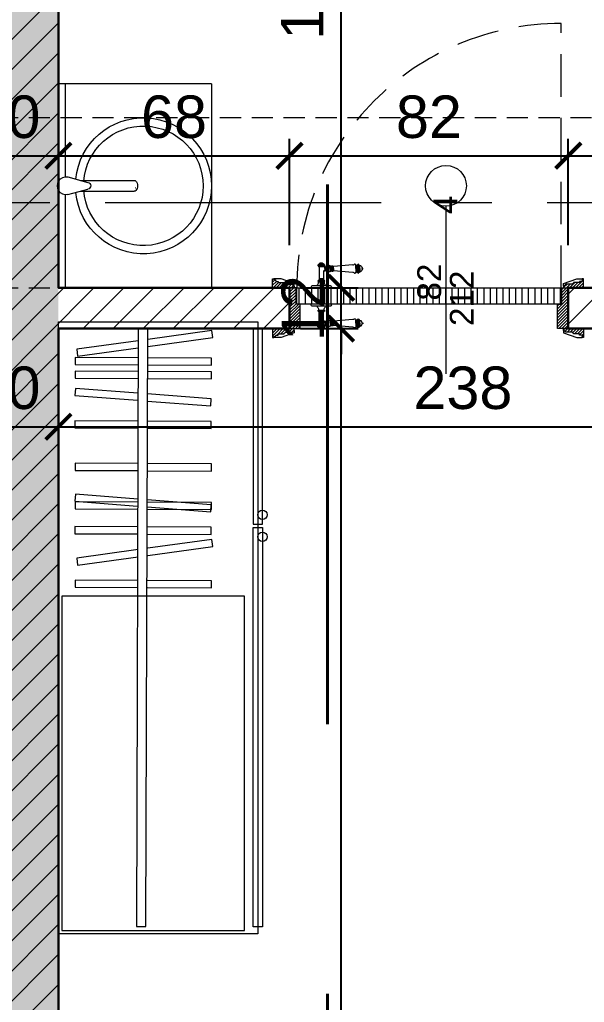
# Model space of a CAD drawing. Header units: feet. Extents: x 92587 to 97987, y -55119 to -48334.
# Drawn here: x 95717.7 to 95883.8, y -53657.5 to -53368.5 of the extents above; entities that cross this region are included whole.
import ezdxf

# ---------------------------------------------------------------- set-up
doc = ezdxf.new("R2010")
doc.units = ezdxf.units.FT
doc.header["$LTSCALE"] = 50
doc.header["$MEASUREMENT"] = 0
for name, pattern in [('AXES', [2, 1.25, -0.25, 0.25, -0.25]), ('CACHE', [0.375, 0.25, -0.125]), ('CONTINU', [0]), ('DASHED2', [9.525, 6.35, -3.175])]:
    doc.linetypes.add(name, pattern=pattern)
doc.layers.get('0').update_dxf_attribs({"color": 8})
for name, color, linetype in [('AXES', 10, 'AXES'), ('BETON COUPE', 3, 'CONTINU'), ('COTE 50ème', 1, 'Continuous'), ('TALUS', 2, 'Continuous')]:
    doc.layers.add(name, color=color, linetype=linetype)
for name, color, linetype, lineweight in [('BANJO', 160, 'Continuous', 9), ('BETON CACHE', 4, 'CACHE', 5), ('door', 44, 'Continuous', 5), ('MACONNERIE COUPE', 7, 'Continuous', 30), ('MACONNERIE HACHURE', 253, 'Continuous', 13), ('mobilimi', 8, 'Continuous', 9)]:
    doc.layers.add(name, color=color, linetype=linetype, lineweight=lineweight)
doc.layers.add('HORS GEL COTE', color=7, linetype='Continuous', lineweight=13, true_color=0x00661a)
doc.styles.add('GENERATED_STYLE_1', font='arial.ttf')
doc.styles.add('RS_TXT_50', font='arial.ttf', dxfattribs={"height": 12.5})
doc.dimstyles.new('RS_50CM_LINEAIRE', dxfattribs={"dimscale": 5, "dimtxt": 12.5, "dimasz": 1.5, "dimexe": 1, "dimexo": 2.5, "dimgap": 1, "dimtad": 1, "dimdec": 1, "dimrnd": 0.5, "dimdsep": 46, "dimtxsty": 'RS_TXT_50', "dimblk1": 'ARCHTICK', "dimblk2": 'ARCHTICK', "dimsah": 1, "dimcen": 2.5, "dimdle": 1, "dimclrt": 4, "dimadec": 0, "dimazin": 2, "dimtfac": 1, "dimtdec": 1, "dimtix": 1, "dimtmove": 2, "dimatfit": 3, "dimfxl": 1, "dimtolj": 1, "dimtzin": 0, "dimarcsym": 0})

# ---------------------------------------------------------------- blocks, each defined once
blk = doc.blocks.new('A$C1cd8c289')
at = {"layer": 'AXES', "lineweight": 5, "ltscale": 1.3}
blk.add_line((3195, -2560), (-1985, -2560), dxfattribs=at)
blk = doc.blocks.new('door900')
at = {"color": 0}
for p, q in [((-9.3, 67.7), (9.3, 67.7)), ((9.3, 65.2), (-9.3, 65.2)), ((-6.8, 71.5), (-6.8, 70.2)), ((-5.5, 71.5), (-6.8, 71.5)), ((-6.8, 70.2), (6.8, 70.2)), ((-6.8, 62.7), (-6.8, 24)), ((-6.8, 62.7), (6.8, 62.7)), ((-5.5, 71.5), (5.5, 71.5)), ((5.5, 71.5), (6.8, 71.5)), ((6.8, 71.5), (6.8, 70.2)), ((8.7, 62.7), (6.8, 62.7)), ((10.5, 56.8), (10.5, 62.5)), ((12.7, 56.8), (12.7, 62.5)), ((22.5, 63.8), (22.5, 49.8)), ((26.5, 56.8), (26.5, 63.8)), ((26.5, 63.8), (29.1, 63.8)), ((26.5, 63.8), (29.1, 63.8)), ((29.1, 63.8), (29.1, 62.8)), ((29.1, 62.8), (29.1, 56.8)), ((31.1, 62.8), (31.1, 56.8)), ((34.1, 56.8), (34.1, 62.8)), ((34.1, 62.8), (34.1, 56.8)), ((92.8, 68.1), (36.2, 62.8)), ((36.2, 56.8), (36.2, 62.8)), ((101.2, 67.3), (103.2, 68)), ((101.2, 56.8), (101.2, 67.3)), ((103.2, 68), (103.2, 67.7)), ((103.2, 56.8), (103.2, 68)), ((106.5, 68), (105.5, 67.3)), ((105.5, 56.8), (105.5, 67.3)), ((106.5, 56.8), (106.5, 68)), ((110.7, 68), (111.8, 67.3)), ((110.7, 56.8), (110.7, 68)), ((111.8, 56.8), (111.8, 67.3)), ((111.8, 66.2), (113.3, 66.2)), ((113.3, 56.8), (113.3, 66.2)), ((120.5, 56.8), (120.5, 58.6)), ((6.8, 49.1), (6.8, 24)), ((8.7, 50.9), (8.7, 50.9)), ((10.5, 56.8), (10.5, 51.1)), ((12.7, 56.8), (12.7, 51.1)), ((26.5, 56.8), (26.5, 49.8)), ((26.5, 49.8), (29.1, 49.8)), ((26.5, 49.8), (29.1, 49.8)), ((29.1, 50.8), (29.1, 56.8)), ((29.1, 50.8), (29.1, 49.8)), ((29.1, 49.8), (29.1, 49.8)), ((31.1, 50.8), (31.1, 56.8)), ((34.1, 50.8), (34.1, 56.8)), ((34.1, 56.8), (34.1, 50.8)), ((36.2, 56.8), (36.2, 50.8)), ((92.8, 45.5), (36.2, 50.8)), ((101.2, 56.8), (101.2, 46.3)), ((101.2, 46.3), (103.2, 45.7)), ((103.2, 56.8), (103.2, 46.3)), ((103.2, 45.9), (103.2, 45.7)), ((105.5, 56.8), (105.5, 46.3)), ((106.5, 45.7), (105.5, 46.3)), ((106.5, 56.8), (106.5, 45.7)), ((110.7, 56.8), (110.7, 45.7)), ((110.7, 45.7), (111.8, 46.3)), ((111.8, 56.8), (111.8, 46.3)), ((111.8, 47.5), (113.3, 47.5)), ((113.3, 56.8), (113.3, 47.5)), ((120.5, 56.8), (120.5, 55)), ((-30, 3), (-30, 0)), ((30, 0), (-30, 0)), ((27, 6), (-27, 6)), ((-8.3, 22.3), (8.3, 22.3)), ((-8.3, 18.3), (8.3, 18.3)), ((30, 3), (30, 0))]:
    blk.add_line(p, q, dxfattribs=at)
for centre, radius, start, end in [((-9.3, 66.5), 1.25, 90, 270), ((-6.8, 67.7), 2.51, 90.115, 179.885), ((-6.8, 65.2), 2.51, 180.115, 269.885), ((0, 64), 9.29, 53.4104, 126.5896), ((6.8, 67.7), 2.51, 0.115, 89.885), ((6.8, 65.2), 2.51, 270.115, 359.885), ((8.6, 64.9), 2.15, 272.7029, 297.6142), ((9.3, 66.5), 1.25, 270, 90), ((10, 62.5), 0.561, 3.7097, 127.9634), ((11.6, 62.5), 1.1, 0.0106, 179.9894), ((16.7, 70.5), 8.83, 243.5466, 311.3694), ((24.5, 63.7), 2.01, 4.1469, 175.8531), ((30.1, 62.8), 1.03, 0, 180.0014), ((32.6, 62.8), 1.48, 0, 180), ((35.2, 62.8), 1.03, 0, 180), ((32.6, 62.8), 1.48, 1.563306237032948e-10, 2.08440831604393e-10), ((93.1, 72.5), 4.4, 266.3976, 315.6468), ((98.3, 67.4), 2.89, 358.3861, 135.6468), ((104.3, 67.6), 1.15, 170.914, 348.1019), ((108.6, 68), 2.1, 0, 180), ((115.5, 62.5), 2.84, 13.4568, 140.4953), ((127.9, 65.2), 9.88, 191.9991, 221.6757), ((120.5, 56.8), 1.79, 0, 90), ((8.7, 49), 1.91, 88.7426, 178.1515), ((8.6, 48.8), 2.15, 62.3858, 87.2971), ((10, 51.1), 0.561, 232.0366, 356.2903), ((11.6, 51.1), 1.1, 180.0106, 359.9894), ((16.7, 43.2), 8.83, 48.6306, 116.4534), ((24.5, 50), 2.01, 184.1469, 355.8531), ((30.1, 50.8), 1.03, 179.9972, 0), ((32.6, 50.8), 1.48, 180, 0), ((35.2, 50.8), 1.03, 180, 0), ((93.1, 41.1), 4.4, 44.3532, 93.6024), ((98.3, 46.2), 2.89, 224.3532, 1.6139), ((104.3, 46.1), 1.15, 11.8981, 189.086), ((108.6, 45.7), 2.1, 180, 0), ((115.5, 51.2), 2.84, 219.5047, 346.5432), ((127.9, 48.5), 9.88, 138.3243, 168.0009), ((120.5, 56.8), 1.79, 270, 0), ((-27, 3), 3, 90, 180), ((-6.8, 6), 6, 130.5908, 180), ((-16.6, 16.6), 8.41, 314.3689, 12.0705), ((-8.3, 20.3), 2, 90, 270), ((-8.5, 24), 1.71, 275.059, 359.7825), ((8.5, 24), 1.71, 180.2175, 264.941), ((16.6, 16.6), 8.41, 167.9295, 225.6311), ((8.3, 20.3), 2, 270, 90), ((6.8, 6), 6, 0, 49.4092), ((27, 3), 3, 0, 90)]:
    blk.add_arc(centre, radius, start, end, dxfattribs=at)
blk = doc.blocks.new('Lav60')
at = {"layer": 'BANJO', "linetype": 'Continuous'}
for p, q in [((-54.27, 55.4), (-54.27, 84.18)), ((-54.27, 84.18), (-54.27, 55.4)), ((-52.27, 56.8), (-52.27, 84.18)), ((-9.27, 24.18), (-9.27, 84.18)), ((-51.47, 56.78), (-45.6, 55.16)), ((-47.77, 55.78), (-31.97, 55.78)), ((-54.27, 24.18), (-54.27, 52.96)), ((-54.27, 52.96), (-54.27, 24.18)), ((-51.47, 51.58), (-45.6, 53.19)), ((-47.79, 52.59), (-31.97, 52.59)), ((-31.61, 54.81), (-31.61, 54.8)), ((-31.5, 54.81), (-31.61, 54.81)), ((-31.61, 54.8), (-31.5, 54.8)), ((-31.5, 54.8), (-31.5, 54.81)), ((-52.27, 24.18), (-52.27, 51.56))]:
    blk.add_line(p, q, dxfattribs=at)
at = {"layer": 'BANJO'}
for p, q in [((-9.27, 84.18), (-54.27, 84.18)), ((-9.27, 24.18), (-9.27, 84.18)), ((-9.27, 24.18), (-54.27, 24.18))]:
    blk.add_line(p, q, dxfattribs=at)
at = {"layer": 'BANJO', "linetype": 'Continuous'}
for centre, radius, start, end in [((-29.27, 54.18), 20, 185.6501, 174.3498), ((-29.27, 54.18), 17.58, 184.3007, 175.6991), ((-51.93, 54.18), 2.64, 79.9737, 280.0262), ((-45.78, 54.18), 1, 280.3543, 79.6456)]:
    blk.add_arc(centre, radius, start, end, dxfattribs=at)
blk.add_ellipse((-31.97, 54.18), major_axis=(0, -1.59), ratio=0.623935, start_param=0, end_param=3.141593, dxfattribs=at)
blk = doc.blocks.new('_ArchTick')
at = {"color": 0, "linetype": 'ByBlock', "const_width": 0.15}
blk.add_lwpolyline([(-0.5, -0.5), (0.5, 0.5)], dxfattribs=at)
blk = doc.blocks.new('*D1571')
at = {"layer": 'COTE 50ème', "color": 0, "lineweight": -2, "ltscale": 0.5, "transparency": 16777216}
for p, q in [((95699.11, -53471.86), (95699.11, -53493.24)), ((95729.11, -53471.86), (95729.11, -53493.24)), ((95694.11, -53488.24), (95734.11, -53488.24))]:
    blk.add_line(p, q, dxfattribs=at)
at = {"layer": 'Defpoints', "color": 0, "ltscale": 0.5, "transparency": 16777216}
for p in [(95699.11, -53459.36), (95729.11, -53459.36), (95729.11, -53488.24)]:
    blk.add_point(p, dxfattribs=at)
at = {"layer": 'COTE 50ème', "color": 0, "lineweight": -2, "ltscale": 0.5, "transparency": 16777216, "xscale": 7.5, "yscale": 7.5, "zscale": 7.5, "rotation": 180}
blk.add_blockref('_ArchTick', (95699.11, -53488.24), dxfattribs=at)
at = {"layer": 'COTE 50ème', "color": 0, "lineweight": -2, "ltscale": 0.5, "transparency": 16777216, "xscale": 7.5, "yscale": 7.5, "zscale": 7.5}
blk.add_blockref('_ArchTick', (95729.11, -53488.24), dxfattribs=at)
at = {"layer": 'COTE 50ème', "color": 4, "lineweight": 5, "ltscale": 0.5, "transparency": 16777216, "insert": (95714.11, -53476.85), "char_height": 12.5, "attachment_point": 5, "style": 'RS_TXT_50'}
blk.add_mtext('\\A1;30', dxfattribs=at)
blk = doc.blocks.new('*D1572')
at = {"layer": 'COTE 50ème', "color": 0, "lineweight": -2, "ltscale": 0.5, "transparency": 16777216}
for p, q in [((95729.11, -53471.86), (95729.11, -53493.24)), ((95967.11, -53471.86), (95967.11, -53493.24)), ((95724.11, -53488.24), (95972.11, -53488.24))]:
    blk.add_line(p, q, dxfattribs=at)
at = {"layer": 'Defpoints', "color": 0, "ltscale": 0.5, "transparency": 16777216}
for p in [(95729.11, -53459.36), (95967.11, -53459.36), (95967.11, -53488.24)]:
    blk.add_point(p, dxfattribs=at)
at = {"layer": 'COTE 50ème', "color": 0, "lineweight": -2, "ltscale": 0.5, "transparency": 16777216, "xscale": 7.5, "yscale": 7.5, "zscale": 7.5, "rotation": 180}
blk.add_blockref('_ArchTick', (95729.11, -53488.24), dxfattribs=at)
at = {"layer": 'COTE 50ème', "color": 0, "lineweight": -2, "ltscale": 0.5, "transparency": 16777216, "xscale": 7.5, "yscale": 7.5, "zscale": 7.5}
blk.add_blockref('_ArchTick', (95967.11, -53488.24), dxfattribs=at)
at = {"layer": 'COTE 50ème', "color": 4, "lineweight": 5, "ltscale": 0.5, "transparency": 16777216, "insert": (95848.11, -53476.85), "char_height": 12.5, "attachment_point": 5, "style": 'RS_TXT_50'}
blk.add_mtext('\\A1;238', dxfattribs=at)
blk = doc.blocks.new('*D1850')
at = {"layer": 'COTE 50ème', "color": 0, "lineweight": -2, "ltscale": 0.5, "transparency": 16777216}
for p, q in [((95699.11, -53434.86), (95699.11, -53403.52)), ((95729.11, -53434.86), (95729.11, -53403.52)), ((95694.11, -53408.52), (95734.11, -53408.52))]:
    blk.add_line(p, q, dxfattribs=at)
at = {"layer": 'Defpoints', "color": 0, "ltscale": 0.5, "transparency": 16777216}
for p in [(95729.11, -53408.52), (95699.11, -53447.36), (95729.11, -53447.36)]:
    blk.add_point(p, dxfattribs=at)
at = {"layer": 'COTE 50ème', "color": 0, "lineweight": -2, "ltscale": 0.5, "transparency": 16777216, "xscale": 7.5, "yscale": 7.5, "zscale": 7.5, "rotation": 180}
blk.add_blockref('_ArchTick', (95699.11, -53408.52), dxfattribs=at)
at = {"layer": 'COTE 50ème', "color": 0, "lineweight": -2, "ltscale": 0.5, "transparency": 16777216, "xscale": 7.5, "yscale": 7.5, "zscale": 7.5}
blk.add_blockref('_ArchTick', (95729.11, -53408.52), dxfattribs=at)
at = {"layer": 'COTE 50ème', "color": 4, "lineweight": 5, "ltscale": 0.5, "transparency": 16777216, "insert": (95714.11, -53397.13), "char_height": 12.5, "attachment_point": 5, "style": 'RS_TXT_50'}
blk.add_mtext('\\A1;30', dxfattribs=at)
blk = doc.blocks.new('*D1851')
at = {"layer": 'COTE 50ème', "color": 0, "lineweight": -2, "ltscale": 0.5, "transparency": 16777216}
for p, q in [((95729.11, -53434.86), (95729.11, -53403.52)), ((95797.11, -53434.87), (95797.11, -53403.52)), ((95724.11, -53408.52), (95802.11, -53408.52))]:
    blk.add_line(p, q, dxfattribs=at)
at = {"layer": 'Defpoints', "color": 0, "ltscale": 0.5, "transparency": 16777216}
for p in [(95797.11, -53408.52), (95729.11, -53447.36), (95797.11, -53447.37)]:
    blk.add_point(p, dxfattribs=at)
at = {"layer": 'COTE 50ème', "color": 0, "lineweight": -2, "ltscale": 0.5, "transparency": 16777216, "xscale": 7.5, "yscale": 7.5, "zscale": 7.5, "rotation": 180}
blk.add_blockref('_ArchTick', (95729.11, -53408.52), dxfattribs=at)
at = {"layer": 'COTE 50ème', "color": 0, "lineweight": -2, "ltscale": 0.5, "transparency": 16777216, "xscale": 7.5, "yscale": 7.5, "zscale": 7.5}
blk.add_blockref('_ArchTick', (95797.11, -53408.52), dxfattribs=at)
at = {"layer": 'COTE 50ème', "color": 4, "lineweight": 5, "ltscale": 0.5, "transparency": 16777216, "insert": (95763.11, -53397.13), "char_height": 12.5, "attachment_point": 5, "style": 'RS_TXT_50'}
blk.add_mtext('\\A1;68', dxfattribs=at)
blk = doc.blocks.new('*D1852')
at = {"layer": 'COTE 50ème', "color": 0, "lineweight": -2, "ltscale": 0.5, "transparency": 16777216}
for p, q in [((95797.11, -53434.87), (95797.11, -53403.52)), ((95879.11, -53434.87), (95879.11, -53403.52)), ((95792.11, -53408.52), (95884.11, -53408.52))]:
    blk.add_line(p, q, dxfattribs=at)
at = {"layer": 'Defpoints', "color": 0, "ltscale": 0.5, "transparency": 16777216}
for p in [(95879.11, -53408.52), (95797.11, -53447.37), (95879.11, -53447.37)]:
    blk.add_point(p, dxfattribs=at)
at = {"layer": 'COTE 50ème', "color": 0, "lineweight": -2, "ltscale": 0.5, "transparency": 16777216, "xscale": 7.5, "yscale": 7.5, "zscale": 7.5, "rotation": 180}
blk.add_blockref('_ArchTick', (95797.11, -53408.52), dxfattribs=at)
at = {"layer": 'COTE 50ème', "color": 0, "lineweight": -2, "ltscale": 0.5, "transparency": 16777216, "xscale": 7.5, "yscale": 7.5, "zscale": 7.5}
blk.add_blockref('_ArchTick', (95879.11, -53408.52), dxfattribs=at)
at = {"layer": 'COTE 50ème', "color": 4, "lineweight": 5, "ltscale": 0.5, "transparency": 16777216, "insert": (95838.11, -53397.13), "char_height": 12.5, "attachment_point": 5, "style": 'RS_TXT_50'}
blk.add_mtext('\\A1;82', dxfattribs=at)
blk = doc.blocks.new('*D1853')
at = {"layer": 'COTE 50ème', "color": 0, "lineweight": -2, "ltscale": 0.5, "transparency": 16777216}
for p, q in [((95879.11, -53434.87), (95879.11, -53403.52)), ((95944.11, -53434.87), (95944.11, -53403.52)), ((95874.11, -53408.52), (95949.11, -53408.52))]:
    blk.add_line(p, q, dxfattribs=at)
at = {"layer": 'Defpoints', "color": 0, "ltscale": 0.5, "transparency": 16777216}
for p in [(95944.11, -53408.52), (95879.11, -53447.37), (95944.11, -53447.37)]:
    blk.add_point(p, dxfattribs=at)
at = {"layer": 'COTE 50ème', "color": 0, "lineweight": -2, "ltscale": 0.5, "transparency": 16777216, "xscale": 7.5, "yscale": 7.5, "zscale": 7.5, "rotation": 180}
blk.add_blockref('_ArchTick', (95879.11, -53408.52), dxfattribs=at)
at = {"layer": 'COTE 50ème', "color": 0, "lineweight": -2, "ltscale": 0.5, "transparency": 16777216, "xscale": 7.5, "yscale": 7.5, "zscale": 7.5}
blk.add_blockref('_ArchTick', (95944.11, -53408.52), dxfattribs=at)
at = {"layer": 'COTE 50ème', "color": 4, "lineweight": 5, "ltscale": 0.5, "transparency": 16777216, "insert": (95911.61, -53397.13), "char_height": 12.5, "attachment_point": 5, "style": 'RS_TXT_50'}
blk.add_mtext('\\A1;65', dxfattribs=at)
blk = doc.blocks.new('*D1945')
at = {"layer": 'COTE 50ème', "color": 0, "lineweight": -2, "ltscale": 0.5, "transparency": 16777216}
for p, q in [((95812.3, -53937.36), (95812.3, -53454.36)), ((95800.32, -53459.36), (95817.3, -53459.36)), ((95759.11, -53932.36), (95817.3, -53932.36))]:
    blk.add_line(p, q, dxfattribs=at)
at = {"layer": 'Defpoints', "color": 0, "ltscale": 0.5, "transparency": 16777216}
for p in [(95787.82, -53459.36), (95812.3, -53459.36), (95746.61, -53932.36)]:
    blk.add_point(p, dxfattribs=at)
at = {"layer": 'COTE 50ème', "color": 0, "lineweight": -2, "ltscale": 0.5, "transparency": 16777216, "xscale": 7.5, "yscale": 7.5, "zscale": 7.5}
for p, rotation in [((95812.3, -53459.36), 90), ((95812.3, -53932.36), 270)]:
    blk.add_blockref('_ArchTick', p, dxfattribs=dict(at, rotation=rotation))
at = {"layer": 'COTE 50ème', "color": 4, "lineweight": 5, "ltscale": 0.5, "transparency": 16777216, "insert": (95800.91, -53695.86), "char_height": 12.5, "attachment_point": 5, "rotation": 90, "style": 'RS_TXT_50'}
blk.add_mtext('\\A1;473', dxfattribs=at)
blk = doc.blocks.new('*D1946')
at = {"layer": 'COTE 50ème', "color": 0, "lineweight": -2, "ltscale": 0.5, "transparency": 16777216}
for p, q in [((95812.3, -53447.36), (95812.3, -53439.86)), ((95800.32, -53447.36), (95817.3, -53447.36)), ((95812.3, -53459.36), (95812.3, -53447.36)), ((95800.32, -53459.36), (95817.3, -53459.36)), ((95812.3, -53459.36), (95812.3, -53466.86))]:
    blk.add_line(p, q, dxfattribs=at)
at = {"layer": 'Defpoints', "color": 0, "ltscale": 0.5, "transparency": 16777216}
for p in [(95787.82, -53447.36), (95812.3, -53447.36), (95787.82, -53459.36)]:
    blk.add_point(p, dxfattribs=at)
at = {"layer": 'COTE 50ème', "color": 0, "lineweight": -2, "ltscale": 0.5, "transparency": 16777216, "xscale": 7.5, "yscale": 7.5, "zscale": 7.5}
for p, rotation in [((95812.3, -53447.36), 270), ((95812.3, -53459.36), 90)]:
    blk.add_blockref('_ArchTick', p, dxfattribs=dict(at, rotation=rotation))
at = {"layer": 'COTE 50ème', "color": 4, "lineweight": 5, "ltscale": 0.5, "transparency": 16777216, "insert": (95801.03, -53453.36), "char_height": 12.5, "attachment_point": 5, "rotation": 90, "style": 'RS_TXT_50'}
blk.add_mtext('\\A1;12', dxfattribs=at)
blk = doc.blocks.new('*D1947')
at = {"layer": 'COTE 50ème', "color": 0, "lineweight": -2, "ltscale": 0.5, "transparency": 16777216}
for p, q in [((95812.3, -53452.36), (95812.3, -53267.36)), ((95806.51, -53272.36), (95817.3, -53272.36)), ((95800.32, -53447.36), (95817.3, -53447.36))]:
    blk.add_line(p, q, dxfattribs=at)
at = {"layer": 'Defpoints', "color": 0, "ltscale": 0.5, "transparency": 16777216}
for p in [(95794.01, -53272.36), (95812.3, -53272.36), (95787.82, -53447.36)]:
    blk.add_point(p, dxfattribs=at)
at = {"layer": 'COTE 50ème', "color": 0, "lineweight": -2, "ltscale": 0.5, "transparency": 16777216, "xscale": 7.5, "yscale": 7.5, "zscale": 7.5}
for p, rotation in [((95812.3, -53272.36), 90), ((95812.3, -53447.36), 270)]:
    blk.add_blockref('_ArchTick', p, dxfattribs=dict(at, rotation=rotation))
at = {"layer": 'COTE 50ème', "color": 4, "lineweight": 5, "ltscale": 0.5, "transparency": 16777216, "insert": (95800.92, -53359.86), "char_height": 12.5, "attachment_point": 5, "rotation": 90, "style": 'RS_TXT_50'}
blk.add_mtext('\\A1;175', dxfattribs=at)

msp = doc.modelspace()

# ---------------------------------------------------------------- hatches: boundary and pattern name
at = {"layer": 'door'}
h = msp.add_hatch(dxfattribs=at)
h.set_pattern_fill('ANSI31', color=256, scale=5, angle=900)
h.set_pattern_definition([(225, (243069.2883, -108478.8739), (0.4419417382, -0.4419417382), [])])
h.paths.add_polyline_path([(95797.12, -53459.36), (95800.27, -53459.36), (95800.27, -53452.18), (95799.01, -53452.18), (95799.01, -53447.36), (95797.12, -53447.36)])
edge = h.paths.add_edge_path()
edge.add_line((95793.37, -53461.25), (95793.79, -53461.25))
edge.add_line((95793.79, -53461.25), (95793.79, -53460.93))
edge.add_line((95793.79, -53460.93), (95795.55, -53460.93))
edge.add_line((95795.55, -53460.93), (95795.55, -53460.72))
edge.add_arc((95795.55, -53460.41), 0.314, 270, 360)
edge.add_line((95795.87, -53460.41), (95797.96, -53460.41))
edge.add_line((95797.96, -53460.41), (95797.96, -53460.2))
edge.add_arc((95797.96, -53459.89), 0.314, 270, 360)
edge.add_line((95798.27, -53459.89), (95798.48, -53459.89))
edge.add_line((95798.48, -53459.89), (95798.48, -53459.36))
edge.add_line((95798.48, -53459.36), (95792.12, -53459.36))
edge.add_line((95792.12, -53459.36), (95792.12, -53461.98))
edge.add_line((95792.12, -53461.98), (95792.53, -53461.98))
edge.add_line((95792.53, -53461.98), (95792.53, -53461.67))
edge.add_line((95792.53, -53461.67), (95792.95, -53461.67))
edge.add_arc((95793.37, -53461.67), 0.419, 90, 180, ccw=False)
edge = h.paths.add_edge_path()
edge.add_line((95793.37, -53445.48), (95793.79, -53445.48))
edge.add_line((95793.79, -53445.48), (95793.79, -53445.79))
edge.add_line((95793.79, -53445.79), (95795.55, -53445.79))
edge.add_line((95795.55, -53445.79), (95795.55, -53446))
edge.add_arc((95795.55, -53446.31), 0.314, 0, 90, ccw=False)
edge.add_line((95795.87, -53446.31), (95797.96, -53446.31))
edge.add_line((95797.96, -53446.31), (95797.96, -53446.52))
edge.add_arc((95797.96, -53446.84), 0.314, 0, 90, ccw=False)
edge.add_line((95798.27, -53446.84), (95798.48, -53446.84))
edge.add_line((95798.48, -53446.84), (95798.48, -53447.36))
edge.add_line((95798.48, -53447.36), (95792.12, -53447.36))
edge.add_line((95792.12, -53447.36), (95792.12, -53444.74))
edge.add_line((95792.12, -53444.74), (95792.53, -53444.74))
edge.add_line((95792.53, -53444.74), (95792.53, -53445.06))
edge.add_line((95792.53, -53445.06), (95792.95, -53445.06))
edge.add_arc((95793.37, -53445.06), 0.419, 180, 270)
h = msp.add_hatch(dxfattribs=at)
h.set_pattern_fill('ANSI31', color=256, scale=5, angle=900)
h.set_pattern_definition([(225, (243059.2764, -108478.8739), (0.4419417382, -0.4419417382), [])])
edge = h.paths.add_edge_path()
edge.add_line((95882.86, -53461.25), (95882.44, -53461.25))
edge.add_line((95882.44, -53461.25), (95882.44, -53460.93))
edge.add_line((95882.44, -53460.93), (95880.68, -53460.93))
edge.add_line((95880.68, -53460.93), (95880.68, -53460.72))
edge.add_arc((95880.68, -53460.41), 0.314, 180, 270, ccw=False)
edge.add_line((95880.37, -53460.41), (95878.27, -53460.41))
edge.add_line((95878.27, -53460.41), (95878.27, -53460.2))
edge.add_arc((95878.27, -53459.89), 0.314, 180, 270, ccw=False)
edge.add_line((95877.96, -53459.89), (95877.75, -53459.89))
edge.add_line((95877.75, -53459.89), (95877.75, -53459.36))
edge.add_line((95877.75, -53459.36), (95883.61, -53459.36))
edge.add_line((95883.61, -53459.36), (95883.61, -53461.98))
edge.add_line((95883.61, -53461.98), (95883.2, -53461.98))
edge.add_line((95883.2, -53461.98), (95883.2, -53461.67))
edge.add_line((95883.2, -53461.67), (95883.28, -53461.67))
edge.add_arc((95882.86, -53461.67), 0.419, 360, 450)
h.paths.add_polyline_path([(95879.11, -53459.36), (95875.97, -53459.36), (95875.97, -53452.18), (95877.22, -53452.18), (95877.22, -53447.36), (95879.11, -53447.36)])
edge = h.paths.add_edge_path()
edge.add_line((95882.86, -53445.48), (95882.44, -53445.48))
edge.add_line((95882.44, -53445.48), (95882.44, -53445.79))
edge.add_line((95882.44, -53445.79), (95880.68, -53445.79))
edge.add_line((95880.68, -53445.79), (95880.68, -53446))
edge.add_arc((95880.68, -53446.31), 0.314, 90, 180)
edge.add_line((95880.37, -53446.31), (95878.27, -53446.31))
edge.add_line((95878.27, -53446.31), (95878.27, -53446.52))
edge.add_arc((95878.27, -53446.84), 0.314, 90, 180)
edge.add_line((95877.96, -53446.84), (95877.75, -53446.84))
edge.add_line((95877.75, -53446.84), (95877.75, -53447.36))
edge.add_line((95877.75, -53447.36), (95883.61, -53447.36))
edge.add_line((95883.61, -53447.36), (95883.61, -53444.74))
edge.add_line((95883.61, -53444.74), (95883.2, -53444.74))
edge.add_line((95883.2, -53444.74), (95883.2, -53445.06))
edge.add_line((95883.2, -53445.06), (95883.28, -53445.06))
edge.add_arc((95882.86, -53445.06), 0.419, -90, 0, ccw=False)
h = msp.add_hatch(dxfattribs=at)
h.set_pattern_fill('ANSI31', color=256, scale=15, angle=405)
h.set_pattern_definition([(90, (49560.5732, -152526.3063), (-1.875, 2e-15), [])])
h.paths.add_polyline_path([(95877.02, -53452.13), (95799.22, -53452.13), (95799.22, -53447.41), (95877.02, -53447.41)])
at = {"layer": 'MACONNERIE HACHURE'}
h = msp.add_hatch(dxfattribs=at)
h.set_pattern_fill('ANSI31', color=256, scale=50, style=0)
h.set_pattern_definition([(45, (845.911, 6550.742), (-4.41941738, 4.41941738), [])])
h.paths.add_polyline_path([(96464.11, -53567.36), (96464.11, -53736.36), (96392.11, -53736.36), (96392.11, -53757.36), (96414.11, -53757.36), (96414.11, -53762.36), (96234.11, -53762.36), (96234.11, -53750.36), (96284.11, -53750.36), (96284.11, -53577.36), (96306.11, -53577.36), (96306.11, -53589.36), (96296.11, -53589.36), (96296.11, -53750.36), (96387.11, -53750.36), (96387.11, -53731.36), (96444.11, -53731.36), (96444.11, -53589.36), (96388.11, -53589.36), (96388.11, -53577.36), (96452.11, -53577.36), (96452.11, -53567.36)])
h.paths.add_polyline_path([(95894.28, -52902.36), (95944.11, -52902.36), (95944.11, -52942.36), (95894.28, -52942.36)])
h.paths.add_polyline_path([(95734.11, -52902.36), (95774.11, -52902.36), (95774.11, -52942.36), (95734.11, -52942.36)])
h.paths.add_polyline_path([(95874.11, -52547.36), (95964.11, -52547.36), (95964.11, -52607.36), (96117.11, -52607.36), (96117.11, -52547.36), (96129.11, -52547.36), (96129.11, -52667.36), (96109.11, -52667.36), (96109.11, -52632.36), (95944.11, -52632.36), (95944.11, -52583.36), (95874.11, -52583.36), (95874.11, -52632.36), (95839.11, -52632.36), (95839.11, -52612.36), (95849.11, -52612.36), (95849.11, -52562.36), (95874.11, -52562.36), (95874.11, -52578.36), (95944.11, -52578.36), (95944.11, -52552.36), (95874.11, -52552.36)])
h.paths.add_polyline_path([(96444.11, -54162.36), (96344.11, -54162.36), (96344.11, -54187.36), (96444.11, -54187.36)])
h.paths.add_polyline_path([(96679.11, -52154.25), (96704.11, -52154.25), (96704.11, -52107.36), (96679.11, -52107.36)])
h.paths.add_polyline_path([(96679.11, -54052.36), (96704.11, -54052.36), (96704.11, -54072.36), (96679.11, -54072.36)])
h.paths.add_polyline_path([(95996.61, -52902.36), (95979.11, -52902.36), (95979.11, -52922.36), (95996.61, -52922.36)])
h.paths.add_polyline_path([(96319.11, -52789.36), (96329.11, -52789.36), (96329.11, -52777.36), (96289.11, -52777.36), (96289.11, -52789.36), (96299.11, -52789.36), (96299.11, -53107.36), (96129.11, -53107.36), (96129.11, -52789.36), (96207.12, -52789.36), (96207.12, -52777.36), (96129.11, -52777.36), (96129.11, -52767.36), (96109.11, -52767.36), (96109.11, -52902.36), (96096.61, -52902.36), (96096.61, -52922.36), (96109.11, -52922.36), (96109.11, -53137.36), (96130.11, -53137.36), (96130.11, -53467.36), (96228.12, -53467.36), (96228.12, -53455.36), (96150.11, -53455.36), (96150.11, -53137.36), (96320.11, -53137.36), (96320.11, -53455.36), (96310.11, -53455.36), (96310.11, -53467.36), (96350.11, -53467.36), (96350.11, -53455.36), (96340.11, -53455.36), (96340.11, -53137.36), (96679.11, -53137.36), (96679.11, -53182.36), (96704.11, -53182.36), (96704.11, -53132.36), (96814.11, -53132.36), (96814.11, -53112.36), (96704.11, -53112.36), (96704.11, -53062.36), (96679.11, -53062.36), (96679.11, -53107.36), (96319.11, -53107.36)])
h.paths.add_polyline_path([(96487.11, -53762.36), (96487.11, -53742.36), (96789.11, -53742.36), (96789.11, -53677.36), (96814.11, -53677.36), (96814.11, -53767.36), (96704.11, -53767.36), (96704.11, -53782.36), (96679.11, -53782.36), (96679.11, -53762.36)])
h.paths.add_polyline_path([(96044.11, -53859.36), (96019.11, -53859.36), (96019.11, -53581.36), (95967.11, -53581.36), (95967.11, -53559.36), (95979.11, -53559.36), (95979.11, -53569.36), (96104.11, -53569.36), (96104.11, -53581.36), (96044.11, -53581.36)])
h.paths.add_polyline_path([(96019.11, -53932.36), (96019.11, -53952.36), (95969.11, -53952.36), (95969.11, -54072.36), (95944.11, -54072.36), (95944.11, -53957.36), (95926.61, -53957.36), (95926.61, -53932.36)])
h.paths.add_polyline_path([(96679.11, -54122.36), (96679.11, -54162.36), (96624.11, -54162.36), (96624.11, -54187.36), (96704.11, -54187.36), (96704.11, -54122.36)])
h.paths.add_polyline_path([(96104.11, -54162.36), (96164.11, -54162.36), (96164.11, -54187.36), (96079.11, -54187.36), (96079.11, -54122.36), (96079.11, -54122.36), (96079.11, -54072.36), (96104.11, -54072.36)])
h.paths.add_polyline_path([(96679.11, -52482.36), (96679.11, -52424.25), (96704.11, -52424.25), (96704.11, -52477.36), (96814.11, -52477.36), (96814.11, -52567.36), (96789.11, -52567.36), (96789.11, -52502.36), (96456.11, -52502.36), (96456.11, -52675.36), (96444.11, -52675.36), (96444.11, -52667.36), (96388.11, -52667.36), (96388.11, -52655.36), (96444.11, -52655.36), (96444.11, -52507.36), (96296.11, -52507.36), (96296.11, -52655.36), (96306.11, -52655.36), (96306.11, -52667.36), (96284.11, -52667.36), (96284.11, -52494.36), (96234.24, -52494.36), (96234.24, -52482.36)])
h.paths.add_polyline_path([(96444.11, -52809.36), (96444.11, -52789.36), (96421.11, -52789.36), (96421.11, -52777.36), (96444.11, -52777.36), (96444.11, -52767.36), (96456.11, -52767.36), (96456.11, -52797.36), (96679.11, -52797.36), (96679.11, -52809.36)], flags=17)
h.paths.add_polyline_path([(96464.11, -53447.36), (96679.11, -53447.36), (96679.11, -53435.36), (96452.11, -53435.36), (96452.11, -53455.36), (96442.11, -53455.36), (96442.11, -53467.36), (96452.11, -53467.36), (96452.11, -53475.36), (96464.11, -53475.36)])
h.paths.add_polyline_path([(95879.11, -53447.36), (95879.11, -53459.36), (95967.11, -53459.36), (95967.11, -53467.36), (95979.11, -53467.36), (95979.11, -53447.36)])
h.paths.add_polyline_path([(96789.11, -52797.36), (96814.11, -52797.36), (96814.11, -52747.36), (96789.11, -52747.36)])
h.paths.add_polyline_path([(96789.11, -53447.36), (96814.11, -53447.36), (96814.11, -53497.36), (96789.11, -53497.36)])
h.paths.add_polyline_path([(96679.11, -52847.36), (96704.11, -52847.36), (96704.11, -52902.25), (96679.11, -52902.25)], flags=17)
h.paths.add_polyline_path([(96679.11, -53397.36), (96704.11, -53397.36), (96704.11, -53342.47), (96679.11, -53342.47)], flags=17)
h.paths.add_polyline_path([(95533.94, -52902.36), (95484.11, -52902.36), (95484.11, -52942.36), (95533.94, -52942.36)])
h.paths.add_polyline_path([(95694.11, -52902.36), (95654.11, -52902.36), (95654.11, -52942.36), (95694.11, -52942.36)])
h.paths.add_polyline_path([(95849.11, -52082.36), (95829.11, -52082.36), (95829.11, -52057.36), (95849.11, -52057.36)])
h.paths.add_polyline_path([(96164.11, -52082.36), (96164.11, -52057.36), (95984.11, -52057.36), (95984.11, -52082.36)])
h.paths.add_polyline_path([(95554.11, -52547.36), (95464.11, -52547.36), (95464.11, -52607.36), (95311.11, -52607.36), (95311.11, -52547.36), (95299.11, -52547.36), (95299.11, -52667.36), (95319.11, -52667.36), (95319.11, -52632.36), (95484.11, -52632.36), (95484.11, -52583.36), (95554.11, -52583.36), (95554.11, -52632.36), (95739.11, -52632.36), (95739.11, -52612.36), (95579.11, -52612.36), (95579.11, -52562.36), (95554.11, -52562.36), (95554.11, -52578.36), (95484.11, -52578.36), (95484.11, -52552.36), (95554.11, -52552.36)])
h.paths.add_polyline_path([(94984.11, -54162.36), (95084.11, -54162.36), (95084.11, -54187.36), (94984.11, -54187.36)])
h.paths.add_polyline_path([(94749.11, -52154.25), (94724.11, -52154.25), (94724.11, -52107.36), (94749.11, -52107.36)])
h.paths.add_polyline_path([(94749.11, -54052.36), (94724.11, -54052.36), (94724.11, -54072.36), (94749.11, -54072.36)])
h.paths.add_polyline_path([(95431.61, -52902.36), (95449.11, -52902.36), (95449.11, -52922.36), (95431.61, -52922.36)])
h.paths.add_polyline_path([(95729.11, -53932.36), (95746.61, -53932.36), (95746.61, -53957.36), (95729.11, -53957.36), (95729.11, -54122.36), (95699.11, -54122.36), (95699.11, -53957.36), (95681.5, -53957.36), (95681.5, -53932.36), (95699.11, -53932.36), (95699.11, -53459.36), (95631.11, -53459.36), (95631.11, -53447.36), (95699.11, -53447.36), (95699.11, -53272.36), (95729.11, -53272.36), (95729.11, -53447.36), (95797.11, -53447.36), (95797.11, -53459.36), (95729.11, -53459.36)])
h.paths.add_polyline_path([(95109.11, -52789.36), (95099.11, -52789.36), (95099.11, -52777.36), (95139.11, -52777.36), (95139.11, -52789.36), (95129.11, -52789.36), (95129.11, -53107.36), (95299.11, -53107.36), (95299.11, -52789.36), (95221.1, -52789.36), (95221.1, -52777.36), (95299.11, -52777.36), (95299.11, -52767.36), (95319.11, -52767.36), (95319.11, -52902.36), (95331.61, -52902.36), (95331.61, -52922.36), (95319.11, -52922.36), (95319.11, -53137.36), (95298.11, -53137.36), (95298.11, -53467.36), (95200.1, -53467.36), (95200.1, -53455.36), (95278.11, -53455.36), (95278.11, -53137.36), (95108.11, -53137.36), (95108.11, -53455.36), (95118.11, -53455.36), (95118.11, -53467.36), (95078.11, -53467.36), (95078.11, -53455.36), (95088.11, -53455.36), (95088.11, -53137.36), (94749.11, -53137.36), (94749.11, -53182.36), (94724.11, -53182.36), (94724.11, -53132.36), (94614.11, -53132.36), (94614.11, -53112.36), (94724.11, -53112.36), (94724.11, -53062.36), (94749.11, -53062.36), (94749.11, -53107.36), (95109.11, -53107.36)])
h.paths.add_polyline_path([(94964.11, -53736.36), (95036.11, -53736.36), (95036.11, -53757.36), (95014.11, -53757.36), (95014.11, -53762.36), (95194.11, -53762.36), (95194.11, -53750.36), (95144.11, -53750.36), (95144.11, -53577.36), (95122.11, -53577.36), (95122.11, -53589.36), (95132.11, -53589.36), (95132.11, -53750.36), (95041.11, -53750.36), (95041.11, -53731.36), (94984.11, -53731.36), (94984.11, -53589.36), (95040.11, -53589.36), (95040.11, -53577.36), (94976.11, -53577.36), (94976.11, -53567.36), (94964.11, -53567.36)])
h.paths.add_polyline_path([(94941.11, -53762.36), (94941.11, -53742.36), (94639.11, -53742.36), (94639.11, -53677.36), (94614.11, -53677.36), (94614.11, -53767.36), (94724.11, -53767.36), (94724.11, -53782.36), (94749.11, -53782.36), (94749.11, -53762.36)])
h.paths.add_polyline_path([(95384.11, -53859.36), (95409.11, -53859.36), (95409.11, -53581.36), (95461.11, -53581.36), (95461.11, -53559.36), (95449.11, -53559.36), (95449.11, -53569.36), (95324.11, -53569.36), (95324.11, -53581.36), (95384.11, -53581.36)])
h.paths.add_polyline_path([(95409.11, -53932.36), (95409.11, -53952.36), (95459.11, -53952.36), (95459.11, -54072.36), (95484.11, -54072.36), (95484.11, -53957.36), (95501.61, -53957.36), (95501.61, -53932.36)])
h.paths.add_polyline_path([(94749.11, -54122.36), (94749.11, -54162.36), (94804.11, -54162.36), (94804.11, -54187.36), (94724.11, -54187.36), (94724.11, -54122.36)])
h.paths.add_polyline_path([(95324.11, -54162.36), (95264.11, -54162.36), (95264.11, -54187.36), (95349.11, -54187.36), (95349.11, -54122.36), (95349.11, -54122.36), (95349.11, -54072.36), (95324.11, -54072.36)])
h.paths.add_polyline_path([(96679.11, -52082.36), (96624.11, -52082.36), (96624.11, -52057.36), (96679.11, -52057.36)])
h.paths.add_polyline_path([(96444.11, -52082.36), (96444.11, -52057.36), (96344.11, -52057.36), (96344.11, -52082.36)])
h.paths.add_polyline_path([(95729.11, -52082.36), (95579.11, -52082.36), (95579.11, -52057.36), (95729.11, -52057.36)])
h.paths.add_polyline_path([(95444.11, -52082.36), (94749.11, -52082.36), (94749.11, -52057.36), (95444.11, -52057.36)])
h.paths.add_polyline_path([(94749.11, -52482.36), (94749.11, -52424.25), (94724.11, -52424.25), (94724.11, -52477.36), (94614.11, -52477.36), (94614.11, -52567.36), (94639.11, -52567.36), (94639.11, -52502.36), (94972.11, -52502.36), (94972.11, -52675.36), (94984.11, -52675.36), (94984.11, -52667.36), (95040.11, -52667.36), (95040.11, -52655.36), (94984.11, -52655.36), (94984.11, -52507.36), (95132.11, -52507.36), (95132.11, -52655.36), (95122.11, -52655.36), (95122.11, -52667.36), (95144.11, -52667.36), (95144.11, -52494.36), (95193.98, -52494.36), (95193.98, -52482.36)])
h.paths.add_polyline_path([(94984.11, -52809.36), (94984.11, -52789.36), (95007.11, -52789.36), (95007.11, -52777.36), (94984.11, -52777.36), (94984.11, -52767.36), (94972.11, -52767.36), (94972.11, -52797.36), (94749.11, -52797.36), (94749.11, -52809.36)], flags=17)
h.paths.add_polyline_path([(94964.11, -53447.36), (94749.11, -53447.36), (94749.11, -53435.36), (94976.11, -53435.36), (94976.11, -53455.36), (94986.11, -53455.36), (94986.11, -53467.36), (94976.11, -53467.36), (94976.11, -53475.36), (94964.11, -53475.36)])
h.paths.add_polyline_path([(95549.11, -53447.36), (95549.11, -53459.36), (95461.11, -53459.36), (95461.11, -53467.36), (95449.11, -53467.36), (95449.11, -53447.36)])
h.paths.add_polyline_path([(94639.11, -52797.36), (94614.11, -52797.36), (94614.11, -52747.36), (94639.11, -52747.36)])
h.paths.add_polyline_path([(94639.11, -53447.36), (94614.11, -53447.36), (94614.11, -53497.36), (94639.11, -53497.36)])
h.paths.add_polyline_path([(94749.11, -52847.36), (94724.11, -52847.36), (94724.11, -52902.25), (94749.11, -52902.25)], flags=17)
h.paths.add_polyline_path([(94749.11, -53397.36), (94724.11, -53397.36), (94724.11, -53342.47), (94749.11, -53342.47)], flags=17)
at = {"layer": 'TALUS', "ltscale": 0.5, "true_color": 0xf8991e, "transparency": 33554610}
h = msp.add_hatch(color=30, dxfattribs=at)
h.dxf.hatch_style = 1
h.paths.add_polyline_path([(95979.11, -52902.36), (96129.11, -52902.36), (96129.21, -53107.36), (96704.11, -53107.36), (96704.11, -53112.36), (96814.11, -53112.36), (96814.11, -53132.36), (96704.11, -53132.36), (96704.11, -53137.36), (96109.11, -53137.36), (96109.11, -52922.36), (95979.11, -52922.36)])
h.paths.add_polyline_path([(95449.11, -52902.36), (95299.11, -52902.36), (95299.01, -53107.36), (94724.11, -53107.36), (94724.11, -53112.36), (94614.11, -53112.36), (94614.11, -53132.36), (94724.11, -53132.36), (94724.11, -53137.36), (95319.11, -53137.36), (95319.11, -52922.36), (95449.11, -52922.36)])
h.paths.add_polyline_path([(95699.11, -53272.36), (95729.11, -53272.36), (95729.11, -54122.36), (95699.11, -54122.36)])

# ---------------------------------------------------------------- linework, layer by layer
at = {"layer": 'BETON CACHE', "lineweight": 5, "ltscale": 0.5}
msp.add_lwpolyline([(96814.11, -53397.36), (94614.11, -53397.36), (94614.11, -53447.36), (96814.11, -53447.36)], close=True, dxfattribs=at)
at = {"layer": 'door', "linetype": 'CACHE'}
msp.add_line((95877.02, -53447.41), (95877.02, -53369.62), dxfattribs=at)
at = {"layer": 'door'}
msp.add_line((95843.12, -53423.37), (95843.12, -53472.69), dxfattribs=at)
for points in [[(95793.37, -53445.48), (95793.79, -53445.48), (95793.79, -53445.79), (95795.55, -53445.79), (95795.55, -53446, -0.414214), (95795.87, -53446.31), (95797.96, -53446.31), (95797.96, -53446.52, -0.414214), (95798.27, -53446.84), (95798.48, -53446.84), (95798.48, -53447.36), (95792.12, -53447.36), (95792.12, -53444.74), (95792.53, -53444.74), (95792.53, -53445.06), (95792.95, -53445.06, 0.414214), (95793.37, -53445.48)], [(95882.86, -53445.48), (95882.44, -53445.48), (95882.44, -53445.79), (95880.68, -53445.79), (95880.68, -53446, 0.414214), (95880.37, -53446.31), (95878.27, -53446.31), (95878.27, -53446.52, 0.414214), (95877.96, -53446.84), (95877.75, -53446.84), (95877.75, -53447.36), (95883.61, -53447.36), (95883.61, -53444.74), (95883.2, -53444.74), (95883.2, -53445.06), (95883.28, -53445.06, -0.414214), (95882.86, -53445.48)], [(95793.37, -53461.25), (95793.79, -53461.25), (95793.79, -53460.93), (95795.55, -53460.93), (95795.55, -53460.72, 0.414214), (95795.87, -53460.41), (95797.96, -53460.41), (95797.96, -53460.2, 0.414214), (95798.27, -53459.89), (95798.48, -53459.89), (95798.48, -53459.36), (95792.12, -53459.36), (95792.12, -53461.98), (95792.53, -53461.98), (95792.53, -53461.67), (95792.95, -53461.67, -0.414214), (95793.37, -53461.25)], [(95882.86, -53461.25), (95882.44, -53461.25), (95882.44, -53460.93), (95880.68, -53460.93), (95880.68, -53460.72, -0.414214), (95880.37, -53460.41), (95878.27, -53460.41), (95878.27, -53460.2, -0.414214), (95877.96, -53459.89), (95877.75, -53459.89), (95877.75, -53459.36), (95883.61, -53459.36), (95883.61, -53461.98), (95883.2, -53461.98), (95883.2, -53461.67), (95883.28, -53461.67, 0.414214), (95882.86, -53461.25)]]:
    msp.add_lwpolyline(points, format="xyb", dxfattribs=at)
for points in [[(95798.48, -53446.84), (95798.48, -53446.11), (95794.63, -53444.74), (95792.53, -53444.74)], [(95877.75, -53446.84), (95877.75, -53446.11), (95881.61, -53444.74), (95883.2, -53444.74)], [(95797.12, -53459.36), (95800.27, -53459.36), (95800.27, -53452.18), (95799.01, -53452.18), (95799.01, -53447.36), (95797.12, -53447.36), (95797.12, -53459.36)], [(95877.02, -53452.13), (95799.22, -53452.13), (95799.22, -53447.41), (95877.02, -53447.41), (95877.02, -53452.13)], [(95879.11, -53459.36), (95875.97, -53459.36), (95875.97, -53452.18), (95877.22, -53452.18), (95877.22, -53447.36), (95879.11, -53447.36), (95879.11, -53459.36)], [(95798.48, -53459.89), (95798.48, -53460.62), (95794.63, -53461.98), (95792.53, -53461.98)], [(95877.75, -53459.89), (95877.75, -53460.62), (95881.61, -53461.98), (95883.2, -53461.98)]]:
    msp.add_lwpolyline(points, dxfattribs=at)
msp.add_circle((95843.12, -53417.37), 6, dxfattribs=at)
at = {"layer": 'door', "linetype": 'CACHE'}
msp.add_arc((95877.02, -53447.41), 77.8, 90, 180, dxfattribs=at)
at = {"layer": 'HORS GEL COTE', "linetype": 'DASHED2', "lineweight": 40, "ltscale": 0.5}
msp.add_line((95808.27, -49130.71), (95808.27, -54862.41), dxfattribs=at)
at = {"layer": 'MACONNERIE COUPE'}
for points in [[(95729.11, -53932.36), (95746.61, -53932.36), (95746.61, -53957.36), (95729.11, -53957.36), (95729.11, -54122.36), (95699.11, -54122.36), (95699.11, -53957.36), (95681.5, -53957.36), (95681.5, -53932.36), (95699.11, -53932.36), (95699.11, -53459.36), (95631.11, -53459.36), (95631.11, -53447.36), (95699.11, -53447.36), (95699.11, -53272.36), (95729.11, -53272.36), (95729.11, -53447.36), (95797.11, -53447.36), (95797.11, -53459.36), (95729.11, -53459.36)], [(95879.11, -53447.36), (95879.11, -53459.36), (95967.11, -53459.36), (95967.11, -53467.36), (95979.11, -53467.36), (95979.11, -53447.36)]]:
    msp.add_lwpolyline(points, close=True, dxfattribs=at)
at = {"layer": 'mobilimi'}
for p, q in [((95752.55, -53459.38), (95752.04, -53635.22)), ((95754.87, -53635.22), (95755.42, -53459.38)), ((95755.43, -53462.49), (95755.43, -53462.48))]:
    msp.add_line(p, q, dxfattribs=at)
for points in [[(95787.73, -53457.36), (95787.73, -53637.36), (95729.11, -53637.36), (95729.11, -53457.36)], [(95786.36, -53459.38), (95786.36, -53516.86), (95789.11, -53516.86), (95789.11, -53459.38)], [(95786.36, -53635.35), (95786.36, -53517.86), (95789.11, -53517.86), (95789.11, -53635.35)], [(95730.11, -53538.09), (95730.11, -53636.36), (95783.89, -53636.36), (95783.89, -53538.09)]]:
    msp.add_lwpolyline(points, close=True, dxfattribs=at)
for points in [[(95752.55, -53459.38), (95755.42, -53459.38)], [(95755.38, -53464.62), (95774.51, -53461.99), (95774.22, -53459.93), (95755.39, -53462.53)], [(95752.57, -53462.92), (95734.49, -53465.41), (95734.77, -53467.47)], [(95734.77, -53467.47), (95752.56, -53465.01)], [(95752.48, -53467.92), (95734.01, -53467.83), (95734, -53469.91)], [(95755.29, -53470.01), (95774.11, -53470.1), (95774.12, -53468.03), (95755.3, -53467.94)], [(95734, -53469.91), (95752.47, -53470)], [(95752.53, -53471.99), (95734.05, -53471.9), (95734.04, -53473.98)], [(95734.04, -53473.98), (95752.52, -53474.07)], [(95755.34, -53474.08), (95774.16, -53474.17), (95774.17, -53472.1), (95755.35, -53472.01)], [(95752.43, -53478.37), (95734.09, -53476.95), (95733.93, -53479.02)], [(95733.93, -53479.02), (95752.42, -53480.45)], [(95755.24, -53480.67), (95773.93, -53482.11), (95774.09, -53480.04), (95755.25, -53478.59)], [(95752.39, -53486.55), (95733.92, -53486.46), (95733.91, -53488.54)], [(95733.91, -53488.54), (95752.38, -53488.63)], [(95755.2, -53488.64), (95774.02, -53488.74), (95774.03, -53486.66), (95755.21, -53486.57)], [(95752.48, -53499.08), (95734.01, -53498.99), (95734, -53501.06)], [(95755.29, -53501.16), (95774.11, -53501.26), (95774.12, -53499.18), (95755.3, -53499.09)], [(95734, -53501.06), (95752.47, -53501.15)], [(95752.43, -53509.52), (95734.09, -53508.1), (95733.93, -53510.17)], [(95733.93, -53510.17), (95752.42, -53511.6)], [(95752.53, -53510.41), (95734.05, -53510.32), (95734.04, -53512.4)], [(95755.24, -53511.82), (95773.93, -53513.26), (95774.09, -53511.19), (95755.25, -53509.74)], [(95755.34, -53512.5), (95774.16, -53512.59), (95774.17, -53510.52), (95755.35, -53510.43)], [(95734.04, -53512.4), (95752.52, -53512.49)], [(95752.39, -53517.71), (95733.92, -53517.62), (95733.91, -53519.69)], [(95755.2, -53519.8), (95774.02, -53519.89), (95774.03, -53517.81), (95755.21, -53517.72)], [(95733.91, -53519.69), (95752.38, -53519.78)], [(95755.38, -53526.08), (95774.51, -53523.45), (95774.22, -53521.39), (95755.39, -53523.99)], [(95752.57, -53524.38), (95734.49, -53526.87), (95734.77, -53528.93)], [(95734.77, -53528.93), (95752.56, -53526.47)], [(95752.53, -53533.45), (95734.05, -53533.36), (95734.04, -53535.44)], [(95755.34, -53535.54), (95774.16, -53535.63), (95774.17, -53533.56), (95755.35, -53533.47)], [(95734.04, -53535.44), (95752.52, -53535.53)], [(95752.04, -53635.22), (95754.87, -53635.22)]]:
    msp.add_lwpolyline(points, dxfattribs=at)
for centre in [(95789.11, -53514.11), (95789.11, -53520.61)]:
    msp.add_circle(centre, 1.38, dxfattribs=at)

# ---------------------------------------------------------------- block references
at = {"layer": 'BETON COUPE', "lineweight": 5, "xscale": -1, "rotation": 180}
msp.add_blockref('Lav60', (95783.38, -53363.18), dxfattribs=at)
at = {"layer": 'door', "xscale": 0.1, "yscale": 0.1, "zscale": 0.1}
msp.add_blockref('door900', (95806.46, -53447.41), dxfattribs=at)
at = {"layer": 'door', "xscale": -0.1, "yscale": 0.1, "zscale": 0.1, "rotation": 180}
msp.add_blockref('door900', (95806.46, -53452.13), dxfattribs=at)
at = {"layer": 'MACONNERIE COUPE', "lineweight": 5, "ltscale": 0.5}
msp.add_blockref('A$C1cd8c289', (94709.11, -50862.36), dxfattribs=at)

# ---------------------------------------------------------------- texts
at = {"layer": 'door', "char_height": 7, "rotation": 90, "style": 'GENERATED_STYLE_1'}
for s, insert, attachment_point in [('\\A1;\\pt0;4', (95846.45, -53420.23), 9), ('\\A1;\\pt0;82', (95834.69, -53440.24), 3), ('\\A1;\\pt0;212', (95844.27, -53442.3), 3)]:
    msp.add_mtext(s, dxfattribs=dict(at, insert=insert, attachment_point=attachment_point))

# ---------------------------------------------------------------- dimensions: what is measured, and where the dimension line sits
at = {"layer": 'COTE 50ème', "lineweight": 5, "ltscale": 0.5}
for base, p1, p2, picture, middle in [((95812.3, -53272.36), (95787.82, -53447.36), (95794.01, -53272.36), '*D1947', (95800.92, -53359.86)), ((95812.3, -53447.36), (95787.82, -53459.36), (95787.82, -53447.36), '*D1946', (95801.03, -53453.36)), ((95812.3, -53459.36), (95746.61, -53932.36), (95787.82, -53459.36), '*D1945', (95800.91, -53695.86))]:
    dim = msp.add_linear_dim(base=base, p1=p1, p2=p2, angle=90, dimstyle='RS_50CM_LINEAIRE', dxfattribs=at)
    dim.commit()
    dim.dimension.update_dxf_attribs({"geometry": picture, "text_midpoint": middle})
for base, p1, p2, picture, middle in [((95729.11, -53408.52), (95699.11, -53447.36), (95729.11, -53447.36), '*D1850', (95714.11, -53397.13)), ((95797.11, -53408.52), (95729.11, -53447.36), (95797.11, -53447.37), '*D1851', (95763.11, -53397.13)), ((95879.11, -53408.52), (95797.11, -53447.37), (95879.11, -53447.37), '*D1852', (95838.11, -53397.13)), ((95944.11, -53408.52), (95879.11, -53447.37), (95944.11, -53447.37), '*D1853', (95911.61, -53397.13)), ((95729.11, -53488.24), (95699.11, -53459.36), (95729.11, -53459.36), '*D1571', (95714.11, -53476.85)), ((95967.11, -53488.24), (95729.11, -53459.36), (95967.11, -53459.36), '*D1572', (95848.11, -53476.85))]:
    dim = msp.add_linear_dim(base=base, p1=p1, p2=p2, dimstyle='RS_50CM_LINEAIRE', dxfattribs=at)
    dim.commit()
    dim.dimension.update_dxf_attribs({"geometry": picture, "text_midpoint": middle})

doc.saveas('drawing.dxf')
